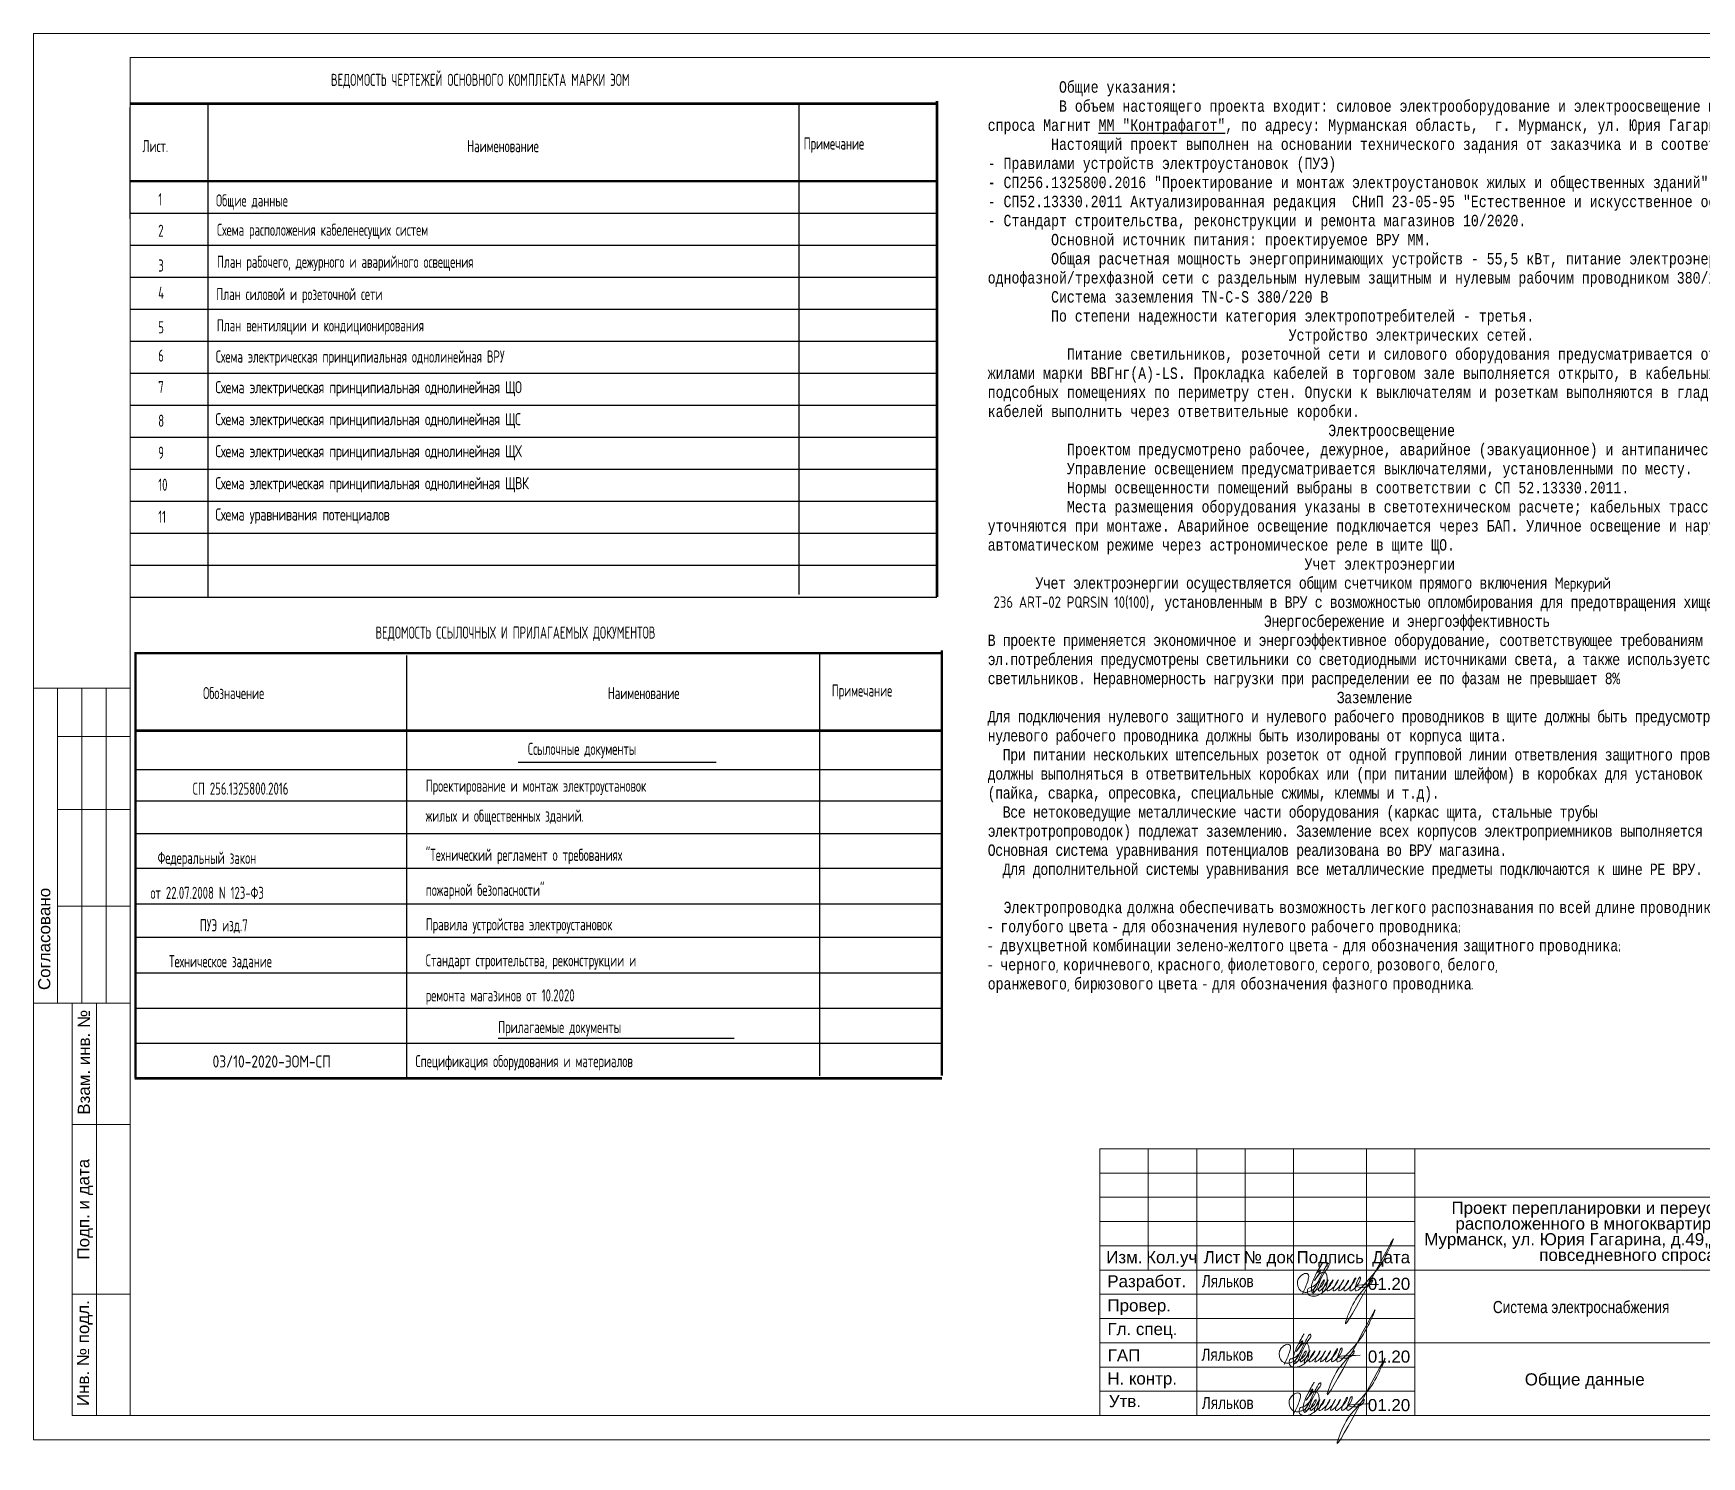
# Model space of a CAD drawing. Header units: metres. Extents: x -472 to 201, y -446 to -235.
# Drawn here: x -52.4 to 16.4, y -294 to -235.3 of the extents above; entities that cross this region are included whole.
import ezdxf
from ezdxf.enums import TextEntityAlignment as Align

# ---------------------------------------------------------------- set-up
doc = ezdxf.new("R2010")
doc.units = ezdxf.units.M
doc.header["$MEASUREMENT"] = 0
for name, color, linetype, lineweight in [('Level 50', 7, 'Continuous', 0), ('Level 63', 7, 'Continuous', 0), ('ЭО', 10, 'Continuous', 35)]:
    doc.layers.add(name, color=color, linetype=linetype, lineweight=lineweight)
doc.layers.add('ЭО-ЭМ', color=7, linetype='Continuous')
doc.styles.add('GOST 2.304', font='CS_Gost2304.shx')
doc.styles.add('Style-Arial', font='arial.ttf')
doc.styles.add('Times', font='CS_Gost2304.shx')
doc.styles.add('ЭОЭМ', font='monotxt.shx', dxfattribs={"width": 0.8})

# ---------------------------------------------------------------- blocks, each defined once
blk = doc.blocks.new('*U316')
at = {"layer": 'Level 50', "color": 7, "linetype": 'Continuous', "lineweight": 0}
for p, q in [((-20.487, 14.5), (20.513, 14.5)), ((-20.487, -14.5), (-20.487, 14.5)), ((20.513, -14.5), (-20.487, -14.5))]:
    blk.add_line(p, q, dxfattribs=at)
at = {"layer": 'Level 50', "color": 7, "linetype": 'Continuous', "lineweight": 13}
for p, q in [((-18.487, 14), (20.013, 14)), ((-18.487, 14), (-18.487, -14)), ((-18.926, -14), (20.013, -14))]:
    blk.add_line(p, q, dxfattribs=at)
at = {"layer": 'Level 63', "color": 7, "linetype": 'Continuous', "lineweight": 13}
for p, q in [((-20.487, 1), (-18.487, 1)), ((-20.487, 1), (-20.487, -5.5)), ((-19.987, 1), (-19.987, -5.5)), ((-19.487, 1), (-19.487, -5.5)), ((-18.987, 1), (-18.987, -5.5)), ((-19.987, 0), (-18.487, 0)), ((-19.987, -1.5), (-18.487, -1.5)), ((-19.987, -3.5), (-18.487, -3.5)), ((-20.487, -5.5), (-18.487, -5.5)), ((-19.687, -5.5), (-18.487, -5.5)), ((-19.187, -14), (-19.187, -5.5)), ((-19.687, -8), (-18.487, -8)), ((1.513, -8.5), (20.013, -8.5)), ((1.513, -8.5), (1.513, -14)), ((2.513, -8.5), (2.513, -11)), ((3.513, -8.5), (3.513, -14)), ((4.513, -8.5), (4.513, -11)), ((5.513, -8.5), (5.513, -14)), ((7.013, -8.5), (7.013, -14)), ((8.013, -8.5), (8.013, -14)), ((8.013, -9.5), (20.013, -9.5)), ((1.513, -10.5), (8.013, -10.5)), ((1.513, -11), (8.013, -11)), ((8.013, -11), (20.013, -11)), ((-19.687, -11.5), (-18.487, -11.5)), ((8.013, -12.5), (20.013, -12.5))]:
    blk.add_line(p, q, dxfattribs=at)
at = {"layer": 'Level 63', "color": 7, "linetype": 'Continuous', "lineweight": 0}
for p, q in [((1.513, -9), (8.013, -9)), ((1.513, -9.5), (8.013, -9.5)), ((1.513, -10), (8.013, -10)), ((1.513, -11.5), (8.013, -11.5)), ((1.513, -12), (8.013, -12)), ((1.513, -12.5), (8.013, -12.5)), ((1.513, -13), (8.013, -13)), ((1.513, -13.5), (8.013, -13.5))]:
    blk.add_line(p, q, dxfattribs=at)
at = {"layer": 'Level 63', "color": 7, "linetype": 'Continuous', "lineweight": 13, "flags": 128}
blk.add_lwpolyline([(-18.487, -14), (-19.687, -14), (-19.687, -5.5)], dxfattribs=at)
at = {"layer": 'Level 63', "color": 7, "linetype": 'Continuous', "lineweight": 0, "style": 'Style-Arial'}
for s, p in [('Согласовано', (-20.263, -4.173)), ('Взам. инв. №', (-19.445, -6.716)), ('Подп. и дата', (-19.457, -9.745)), ('Инв. № подл.', (-19.462, -12.713))]:
    blk.add_text(s, height=0.25002, rotation=90, dxfattribs=at).set_placement(p, align=Align.MIDDLE_CENTER)
for s, p in [('Изм.', (2.02, -10.735)), ('Кол.уч', (2.997, -10.735)), ('Лист', (4.036, -10.735)), ('№ док', (4.994, -10.735)), ('Подпись', (6.268, -10.735)), ('Дата', (7.524, -10.735)), ('Разработ.', (2.482, -11.231)), ('Провер.', (2.327, -11.729)), ('Гл. спец.', (2.393, -12.216)), ('ГАП', (2.014, -12.757)), ('Н. контр.', (2.388, -13.235)), ('Утв.', (2.032, -13.702))]:
    blk.add_text(s, height=0.25, dxfattribs=at).set_placement(p, align=Align.MIDDLE_CENTER)

msp = doc.modelspace()

# ---------------------------------------------------------------- linework, layer by layer
at = {"color": 5, "linetype": 'Continuous', "lineweight": 0}
for points in [[(-0.076, -287.32), (0.129, -286.85), (0.179, -286.662), (0.179, -286.556), (0.117, -286.494), (0.018, -286.494), (-0.137, -286.583), (-0.246, -286.722), (-0.275, -286.803), (-0.275, -286.94), (-0.241, -287.068), (-0.155, -287.189), (-0.057, -287.246), (0.077, -287.268), (0.213, -287.232), (0.33, -287.179), (0.41, -287.117), (0.553, -286.869), (0.685, -286.597), (0.793, -286.376), (0.905, -286.182), (0.98, -286.077), (1.014, -286.068), (1.028, -286.118), (1.006, -286.2), (0.941, -286.29), (0.558, -287.027), (0.437, -287.237), (0.346, -287.29), (0.321, -287.248), (0.31, -287.205), (0.295, -287.054), (0.361, -286.807), (0.551, -286.394), (0.748, -286.053), (0.553, -286.448), (0.68, -286.337), (0.422, -286.783), (0.624, -286.522), (0.772, -286.436), (0.885, -286.466), (0.938, -286.587), (0.954, -286.781), (0.812, -287.226), (0.637, -287.355), (0.508, -287.409), (0.309, -287.416), (0.172, -287.358), (0.147, -287.314), (0.132, -287.213), (0.159, -287.11), (0.311, -287.055), (0.616, -286.781), (0.385, -287.236), (0.504, -287.167), (0.813, -286.859), (0.837, -286.768), (0.587, -287.202), (0.853, -287), (0.989, -286.754), (0.755, -287.22), (1.078, -286.965), (1.195, -286.754), (0.949, -287.189), (1.281, -286.977), (1.414, -286.754), (1.194, -287.194), (1.534, -286.921), (1.629, -286.754), (1.426, -287.187), (1.821, -286.803), (1.831, -286.779), (1.634, -287.163), (2.122, -286.709), (2.128, -286.69), (1.879, -287.171), (2.318, -286.709), (2.318, -286.651), (2.099, -287.147), (2.7, -286.697), (3.388, -285.711), (3.658, -285.13), (1.703, -288.516), (2.069, -287.652), (2.518, -287.071), (2.825, -286.765), (2.713, -286.958), (2.173, -287.022), (3.059, -286.937)], [(-0.827, -290.244), (-0.622, -289.774), (-0.572, -289.586), (-0.572, -289.48), (-0.634, -289.417), (-0.733, -289.417), (-0.887, -289.506), (-0.997, -289.646), (-1.026, -289.727), (-1.026, -289.864), (-0.992, -289.991), (-0.906, -290.113), (-0.807, -290.17), (-0.674, -290.192), (-0.538, -290.155), (-0.421, -290.102), (-0.341, -290.04), (-0.198, -289.793), (-0.065, -289.521), (0.042, -289.3), (0.154, -289.105), (0.229, -289.001), (0.264, -288.992), (0.277, -289.042), (0.255, -289.124), (0.19, -289.213), (-0.192, -289.95), (-0.314, -290.161), (-0.405, -290.213), (-0.429, -290.171), (-0.441, -290.129), (-0.456, -289.978), (-0.389, -289.731), (-0.2, -289.317), (-0.003, -288.977), (-0.197, -289.372), (-0.071, -289.26), (-0.329, -289.707), (-0.127, -289.445), (0.021, -289.36), (0.134, -289.39), (0.187, -289.51), (0.203, -289.704), (0.062, -290.15), (-0.114, -290.278), (-0.243, -290.332), (-0.441, -290.34), (-0.579, -290.281), (-0.604, -290.238), (-0.619, -290.137), (-0.592, -290.034), (-0.44, -289.979), (-0.134, -289.705), (-0.365, -290.159), (-0.246, -290.091), (0.062, -289.782), (0.086, -289.692), (-0.164, -290.125), (0.102, -289.923), (0.239, -289.678), (0.004, -290.144), (0.328, -289.888), (0.445, -289.678), (0.198, -290.113), (0.53, -289.901), (0.663, -289.678), (0.444, -290.117), (0.784, -289.844), (0.879, -289.678), (0.675, -290.111), (1.07, -289.727), (1.08, -289.702), (0.883, -290.087), (1.372, -289.633), (1.377, -289.613), (1.129, -290.094), (1.567, -289.633), (1.567, -289.575), (1.348, -290.071), (1.949, -289.621), (2.637, -288.635), (2.907, -288.054), (0.952, -291.44), (1.318, -290.576), (1.768, -289.995), (2.074, -289.688), (1.963, -289.881), (1.423, -289.946), (2.308, -289.861)], [(-0.415, -292.246), (-0.21, -291.777), (-0.159, -291.589), (-0.159, -291.482), (-0.222, -291.42), (-0.32, -291.42), (-0.475, -291.509), (-0.585, -291.649), (-0.614, -291.73), (-0.614, -291.867), (-0.579, -291.994), (-0.494, -292.116), (-0.395, -292.172), (-0.262, -292.195), (-0.126, -292.158), (-0.009, -292.105), (0.072, -292.043), (0.214, -291.796), (0.347, -291.524), (0.454, -291.303), (0.567, -291.108), (0.641, -291.004), (0.676, -290.994), (0.689, -291.044), (0.667, -291.127), (0.602, -291.216), (0.22, -291.953), (0.098, -292.164), (0.007, -292.216), (-0.017, -292.174), (-0.029, -292.132), (-0.043, -291.981), (0.023, -291.734), (0.212, -291.32), (0.409, -290.98), (0.215, -291.374), (0.341, -291.263), (0.084, -291.709), (0.285, -291.448), (0.433, -291.363), (0.546, -291.393), (0.6, -291.513), (0.615, -291.707), (0.474, -292.153), (0.298, -292.281), (0.169, -292.335), (-0.029, -292.343), (-0.167, -292.284), (-0.192, -292.241), (-0.207, -292.14), (-0.179, -292.037), (-0.028, -291.982), (0.278, -291.708), (0.047, -292.162), (0.166, -292.094), (0.474, -291.785), (0.498, -291.695), (0.248, -292.128), (0.514, -291.926), (0.651, -291.68), (0.416, -292.146), (0.74, -291.891), (0.857, -291.68), (0.61, -292.116), (0.943, -291.904), (1.075, -291.68), (0.856, -292.12), (1.196, -291.847), (1.291, -291.68), (1.087, -292.114), (1.483, -291.73), (1.492, -291.705), (1.295, -292.09), (1.784, -291.636), (1.789, -291.616), (1.541, -292.097), (1.979, -291.636), (1.979, -291.578), (1.761, -292.073), (2.361, -291.624), (3.049, -290.638), (3.319, -290.057), (1.364, -293.443), (1.73, -292.579), (2.18, -291.998), (2.486, -291.691), (2.375, -291.884), (1.835, -291.949), (2.72, -291.864)]]:
    msp.add_spline(points, degree=3, dxfattribs=at)
at = {"layer": 'ЭО-ЭМ', "lineweight": 25, "ltscale": 100, "transparency": 33554687}
for p, q in [((-15.152, -238.137), (-15.152, -241.337)), ((-15.152, -241.337), (-15.152, -238.137)), ((-48.436, -238.245), (-15.152, -238.245)), ((-15.152, -238.245), (-48.436, -238.245)), ((-48.436, -243), (-48.436, -238.4)), ((-45.236, -238.245), (-45.236, -258.596)), ((-20.853, -238.245), (-20.853, -258.489)), ((-15.152, -241.445), (-48.436, -241.445)), ((-48.436, -241.445), (-15.152, -241.445)), ((-15.152, -249.337), (-15.152, -241.337)), ((-15.152, -249.337), (-15.152, -241.337)), ((-48.436, -242.764), (-15.152, -242.764)), ((-48.436, -244.083), (-15.152, -244.083)), ((-48.436, -245.403), (-15.152, -245.403)), ((-48.436, -246.722), (-15.152, -246.722)), ((-48.436, -248.041), (-15.152, -248.041)), ((-48.436, -249.36), (-15.152, -249.36)), ((-48.436, -250.68), (-15.152, -250.68)), ((-48.436, -251.999), (-15.152, -251.999)), ((-48.436, -253.318), (-15.152, -253.318)), ((-48.436, -254.638), (-15.152, -254.638)), ((-48.436, -255.957), (-15.152, -255.957)), ((-48.436, -257.276), (-15.152, -257.276)), ((-48.436, -258.596), (-15.152, -258.596)), ((-48.231, -260.902), (-14.947, -260.902)), ((-37.031, -278.438), (-37.031, -261.002)), ((-19.981, -278.331), (-19.981, -260.895)), ((-37.031, -278.438), (-37.031, -262.499)), ((-14.947, -264.102), (-48.231, -264.102)), ((-32.431, -265.402), (-24.259, -265.402)), ((-19.981, -278.331), (-19.981, -265.653)), ((-48.231, -265.702), (-14.947, -265.702)), ((-48.231, -266.993), (-14.947, -266.993)), ((-37.031, -278.438), (-37.031, -267.257)), ((-14.947, -268.361), (-48.231, -268.361)), ((-48.231, -269.767), (-14.947, -269.767)), ((-14.947, -271.251), (-48.231, -271.251)), ((-48.231, -272.619), (-14.947, -272.619)), ((-14.947, -274.103), (-48.231, -274.103)), ((-48.231, -275.548), (-14.947, -275.548)), ((-48.231, -276.993), (-14.947, -276.993)), ((-33.257, -276.785), (-23.526, -276.785)), ((-48.231, -278.438), (-14.947, -278.438))]:
    msp.add_line(p, q, dxfattribs=at)
at = {"layer": 'ЭО-ЭМ', "lineweight": 25, "ltscale": 100, "transparency": 33554687, "const_width": 0.1}
for points in [[(-15.152, -238.137), (-15.152, -258.489)], [(-48.436, -238.245), (-15.152, -238.245)], [(-48.436, -241.445), (-15.152, -241.445)], [(-15.152, -250.837), (-15.152, -258.489)], [(-15.152, -253.104), (-15.152, -258.596)], [(-48.227, -278.438), (-48.227, -260.902), (-14.947, -260.902)], [(-14.947, -260.795), (-14.947, -278.331)], [(-48.231, -264.102), (-14.947, -264.102)], [(-14.947, -278.438), (-48.251, -278.438)]]:
    msp.add_lwpolyline(points, dxfattribs=at)

# ---------------------------------------------------------------- block references
at = {"layer": 'Level 50', "color": 7, "linetype": 'Continuous', "lineweight": 13, "xscale": 2, "yscale": 2, "zscale": 2}
msp.add_blockref('*U316', (-11.462, -264.346), dxfattribs=at)

# ---------------------------------------------------------------- texts
at = {"color": 7, "lineweight": 13, "style": 'Style-Arial', "width": 0.8}
for p in [(-4.223, -286.554), (-4.238, -289.585), (-4.223, -291.575)]:
    msp.add_text('Ляльков', height=0.5, dxfattribs=at).set_placement(p, align=Align.TOP_LEFT)
at = {"color": 7, "linetype": 'Continuous', "lineweight": 13, "style": 'Style-Arial'}
msp.add_text('Общие данные', height=0.5, dxfattribs=at).set_placement((9.1, -291.104))
at = {"color": 7, "linetype": 'Continuous', "lineweight": 13, "insert": (16.562, -283.529), "char_height": 0.5, "width": 23.28161, "attachment_point": 2, "line_spacing_factor": 0.776524, "style": 'Style-Arial'}
msp.add_mtext('Проект перепланировки и переустройства нежилого помещения расположенного в многоквартирном жилом  доме  по адресу: г. Мурманск, ул. Юрия Гагарина, д.49,для размещения магазина товаров \\Pповседневного спроса ММ "Контрафагот".', dxfattribs=at)
at = {"color": 7, "linetype": 'Continuous', "lineweight": 30, "char_height": 0.5, "attachment_point": 1, "line_spacing_factor": 0.72, "style": 'GOST 2.304'}
for insert in [(2.626, -286.664), (2.626, -289.664), (2.626, -291.664)]:
    msp.add_mtext('{\\fArial|b0|i0|c204|p39;01.20}', dxfattribs=dict(at, insert=insert))
at = {"color": 7, "linetype": 'Continuous', "lineweight": 0, "insert": (11.427, -287.946), "char_height": 0.5, "attachment_point": 5, "line_spacing_factor": 0.9, "style": 'Style-Arial'}
msp.add_mtext('{\\W0.8;Система электроснабжения}', dxfattribs=at)
at = {"layer": 'ЭО', "linetype": 'ByBlock', "lineweight": -3, "ltscale": 5, "insert": (-13.059, -237.321), "char_height": 0.472, "width": 41.29155, "attachment_point": 1, "style": 'ЭОЭМ'}
msp.add_mtext('\\A1;\\pxsm1,t6.4,78.8;{\\C0;         Общие указания:\\P\\ps*,tz;         В объем настоящего проекта входит: силовое электрооборудование и электроосвещение магазина товаров повседневного спроса\\A0; Магнит \\LММ "Контрафагот"\\l, по адресу: Мурманская область,  г. Мурманск, ул. Юрия Гагарина, д.49\\P\\psm1,t6.4,78.8;\\A1;        Настоящий проект выполнен на основании технического задания от заказчика и в соответствии с нормативными документами:\\P- Правилами устройств электроустановок (ПУЭ)\\P- СП256.1325800.2016 "Проектирование и монтаж электроустановок жилых и общественных зданий"\\P- СП52.13330.2011 Актуализированная редакция  СНиП 23-05-95 "Естественное и искусственное освещение"\\P- Стандарт строительства, реконструкции и ремонта магазинов 10/2020.\\P        Основной источник питания: проектируемое ВРУ ММ.\\P        Общая расчетная мощность энергопринимающих устройств - 55,5 кВт, питание электроэнергии по потребителям выполняется по однофазной/трехфазной сети с раздельным нулевым защитным и нулевым рабочим проводником 380/220В.\\P        Система заземления TN-C-S 380/220 В\\P        По степени надежности категория электропотребителей - третья.\\P                                      Устройство электрических сетей.\\P\\ptz;          Питание светильников, розеточной сети и силового оборудования предусматривается от ВРУ сменяемыми кабелями с медными жилами марки ВВГнг(А)-LS. Прокладка кабелей в торговом зале выполняется открыто, в кабельных лотках, открыто в кабель канале в подсобных помещениях по периметру стен. Опуски к выключателям и розеткам выполняются в гладкой жесткой ПВХ трубе. Ответвление кабелей выполнить через ответвительные коробки. \\P                                           Электроосвещение\\P          Проектом предусмотрено рабочее, дежурное, аварийное (эвакуационное) и антипаническое освещение.\\P\\pt6.4,78.8;          Управление освещением предусматривается выключателями, установленными по месту. \\P          Нормы освещенности помещений выбраны в соответствии с СП 52.13330.2011.\\P          Места размещения оборудования указаны в светотехническом расчете; кабельных трасс - на чертежах, указаны условно и уточняются при монтаже. Аварийное освещение подключается через БАП. Уличное освещение и наружная вывеска включается в автоматическом режиме через астрономическое реле в щите ЩО.\\P                                        Учет электроэнергии\\P\\pi4.1756,s*,tz;\\T0.95;Учет электроэнергии осуществляется общим счетчиком прямого включения \\Fcs_gost2304|c204;\\W1;\\T1;Меркурий\\P\\pi0; 236 ART-02 PQRSIN \\A0;10(100)\\A1;\\Fmonotxt|c204;\\W0.8;\\T0.95;, установленным в ВРУ с возможностью опломбирования для предотвращения хищений и повреждений счетчика..\\P\\pi24.143,sm1;Энергосбережение и энергоэффективность \\P\\pi0,t6.4,78.8;В проекте применяется экономичное и энергоэффективное оборудование, соответствующее требованиям гос.стандартов. Для снижения эл.потребления предусмотрены светильники со светодиодными источниками света, а также используется раздельное включение групп светильников. Неравномерность нагрузки при распределении ее по фазам не превышает 8%\\T1;\\P\\pi30.513,tz;\\T0.95;Заземление\\P\\pi0;Для подключения нулевого защитного и нулевого рабочего проводников в щите должны быть предусмотрены раздельные шины,причем шина нулевого рабочего проводника должны быть изолированы от корпуса щита.\\P  При питании нескольких штепсельных розеток от одной групповой линии ответвления защитного проводника к каждой штепсельной розетке должны выполняться в ответвительных коробках или (при питании шлейфом) в коробках для установок розеток одним из принятых способов (пайка, сварка, опресовка, специальные сжимы, клеммы и т.д).\\P  Все нетоковедущие металлические части оборудования (каркас щита, стальные трубы\\Pэлектротропроводок) подлежат заземлению. Заземление всех корпусов электроприемников выполняется нулевым защитным проводником питающей сети.\\PОсновная система уравнивания потенциалов реализована во ВРУ магазина.\\P\\pt6.4,78.8;  Для дополнительной системы уравнивания все металлические предметы подключаются к шине РЕ ВРУ.\\T1;\\P                                  \\P\\pi0.00237,t1.1027;  Электропроводка\\Fcs_gost2304|c238; \\Fmonotxt|c204;должна\\Fcs_gost2304|c238; \\Fmonotxt|c204;обеспечивать\\Fcs_gost2304|c238; \\Fmonotxt|c204;возможность\\Fcs_gost2304|c238; \\Fmonotxt|c204;легкого\\Fcs_gost2304|c238; \\Fmonotxt|c204;распознавания\\Fcs_gost2304|c238; \\Fmonotxt|c204;по\\Fcs_gost2304|c238; \\Fmonotxt|c204;всей\\Fcs_gost2304|c238; \\Fmonotxt|c204;длине\\Fcs_gost2304|c238; \\Fmonotxt|c204;проводников\\Fcs_gost2304|c238; \\Fmonotxt|c204;по\\Fcs_gost2304|c238; \\Fmonotxt|c204;цветам\\Fcs_gost2304|c238;:\\P\\pi0;-^I\\Fmonotxt|c204;голубого\\Fcs_gost2304|c238; \\Fmonotxt|c204;цвета\\Fcs_gost2304|c238; - \\Fmonotxt|c204;для\\Fcs_gost2304|c238; \\Fmonotxt|c204;обозначения\\Fcs_gost2304|c238; \\Fmonotxt|c204;нулевого\\Fcs_gost2304|c238; \\Fmonotxt|c204;рабочего\\Fcs_gost2304|c238; \\Fmonotxt|c204;проводника\\Fcs_gost2304|c238;;\\P-^I\\Fmonotxt|c204;двухцветной\\Fcs_gost2304|c238; \\Fmonotxt|c204;комбинации\\Fcs_gost2304|c238; \\Fmonotxt|c204;зелено\\Fcs_gost2304|c238;-\\Fmonotxt|c204;желтого\\Fcs_gost2304|c238; \\Fmonotxt|c204;цвета\\Fcs_gost2304|c238; - \\Fmonotxt|c204;для\\Fcs_gost2304|c238; \\Fmonotxt|c204;обозначения\\Fcs_gost2304|c238; \\Fmonotxt|c204;защитного\\Fcs_gost2304|c238; \\Fmonotxt|c204;проводника\\Fcs_gost2304|c238;;\\P-^I\\Fmonotxt|c204;черного\\Fcs_gost2304|c238;, \\Fmonotxt|c204;коричневого\\Fcs_gost2304|c238;, \\Fmonotxt|c204;красного\\Fcs_gost2304|c238;, \\Fmonotxt|c204;фиолетового\\Fcs_gost2304|c238;, \\Fmonotxt|c204;серого\\Fcs_gost2304|c238;, \\Fmonotxt|c204;розового\\Fcs_gost2304|c238;, \\Fmonotxt|c204;белого\\Fcs_gost2304|c238;, \\P\\pt6.4,78.8;\\Fmonotxt|c204;оранжевого\\Fcs_gost2304|c238;, \\Fmonotxt|c204;бирюзового\\Fcs_gost2304|c238; \\Fmonotxt|c204;цвета\\Fcs_gost2304|c238; - \\Fmonotxt|c204;для\\Fcs_gost2304|c238; \\Fmonotxt|c204;обозначения\\Fcs_gost2304|c238; \\Fmonotxt|c204;фазного\\Fcs_gost2304|c238; \\Fmonotxt|c204;проводника\\Fcs_gost2304|c238;.}', dxfattribs=at)
at = {"layer": 'ЭО-ЭМ', "lineweight": 25, "ltscale": 100, "transparency": 33554687, "style": 'Times', "width": 0.8}
for s, p in [('ВЕДОМОСТЬ ЧЕРТЕЖЕЙ ОСНОВНОГО КОМПЛЕКТА МАРКИ ЭОМ ', (-40.158, -237.514)), ('Лист.', (-47.936, -240.245)), ('Наименование', (-34.536, -240.245)), ('Примечание', (-20.652, -240.137)), ('1', (-47.284, -242.439)), ('Общие данные', (-44.9, -242.486)), ('2', (-47.284, -243.735)), ('Схема расположения кабеленесущих систем ', (-44.859, -243.695)), ('3', (-47.284, -245.171)), ('План рабочего, дежурного и аварийного освещения', (-44.859, -245.015)), ('4', (-47.284, -246.293)), ('План силовой и розеточной сети ', (-44.887, -246.347)), ('5', (-47.284, -247.717)), ('План вентиляции и кондиционирования', (-44.866, -247.638)), ('6', (-47.284, -248.883)), ('Схема электрическая принципиальная однолинейная ВРУ', (-44.909, -248.923)), ('7', (-47.284, -250.185)), ('8', (-47.284, -251.572)), ('9', (-47.284, -252.891)), ('10', (-47.284, -254.21)), ('11', (-47.284, -255.53)), ('ВЕДОМОСТЬ ССЫЛОЧНЫХ И ПРИЛАГАЕМЫХ ДОКУМЕНТОВ', (-38.317, -260.308)), ('Примечание', (-19.492, -262.695)), ('Обозначение', (-45.431, -262.802)), ('Наименование', (-28.731, -262.802)), ('Ссылочные документы', (-32.031, -265.102)), ('СП 256.1325800.2016', (-45.861, -266.743)), ('Проектирование и монтаж электроустановок', (-36.246, -266.621)), ('жилых и общественных зданий.', (-36.246, -267.858)), ('Федеральный закон ', (-47.309, -269.595)), ('"Технический регламент о требованиях ', (-36.246, -269.473)), ('пожарной безопасности"', (-36.246, -270.918)), ('от 22.07.2008 N 123-ФЗ', (-47.605, -271.04)), ('ПУЭ изд.7', (-45.567, -272.377)), ('Правила устройства электроустановок', (-36.246, -272.337)), ('Техническое задание', (-46.838, -273.861)), ('Стандарт строительства, реконструкции и ', (-36.246, -273.821)), ('ремонта магазинов от 10.2020 ', (-36.246, -275.267)), ('Прилагаемые документы', (-33.255, -276.576)), ('Спецификация оборудования и материалов', (-36.671, -277.979))]:
    msp.add_text(s, height=0.5, dxfattribs=at).set_placement(p)
at = {"layer": 'ЭО-ЭМ', "lineweight": 25, "ltscale": 100, "transparency": 33554687, "style": 'Times'}
msp.add_text('03/10-2020-ЭОМ-СП', height=0.5, dxfattribs=at).set_placement((-42.603, -277.494), align=Align.TOP_CENTER)
at = {"layer": 'ЭО-ЭМ', "lineweight": 25, "ltscale": 100, "transparency": 33554687, "char_height": 0.5, "width": 32.17592, "attachment_point": 1, "style": 'Times'}
for s, insert in [('{\\W0.9;\\T0.95;Схема электрическая принципиальная однолинейная ЩО}', (-44.928, -249.687)), ('{\\W0.9;\\T0.95;Схема электрическая принципиальная однолинейная ЩС}', (-44.928, -251.006)), ('{\\W0.9;\\T0.95;Схема электрическая принципиальная однолинейная ЩХ}', (-44.928, -252.325)), ('{\\W0.9;\\T0.95;Схема электрическая принципиальная однолинейная ЩВК}', (-44.928, -253.645)), ('{\\W0.9;\\T0.95;Схема уравнивания потенциалов}', (-44.928, -254.936))]:
    msp.add_mtext(s, dxfattribs=dict(at, insert=insert))

doc.saveas('drawing.dxf')
